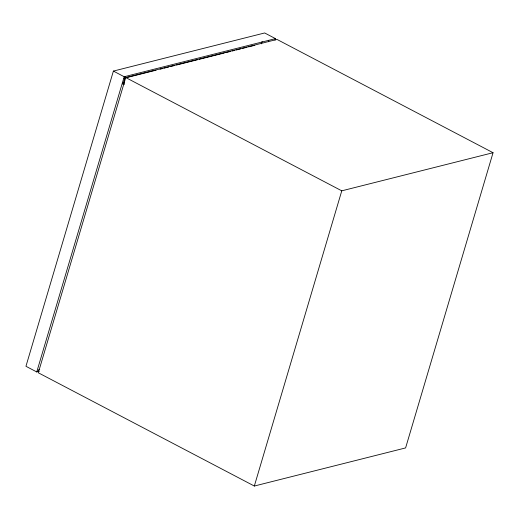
<?xml version="1.0" encoding="UTF-8"?>
<svg xmlns="http://www.w3.org/2000/svg" width="519" height="519" viewBox="0 0 519 519"><rect width="100%" height="100%" fill="white"/><g stroke="black" fill="none" stroke-linecap="round" stroke-linejoin="round"><path stroke-width="0.78" d="M275.012 40.177L275.472 38.627L264.671 32.963L113.395 71.077L25.95 366.291L36.752 371.954L39.256 371.325M36.752 371.954L124.197 76.741L275.472 38.627M37.861 371.675L38.393 369.891L39.723 369.56M125.313 76.462L122.938 84.461L124.275 84.123M125.741 77.552L38.296 372.765L254.329 486.037L405.605 447.923L493.05 152.709L277.016 39.431L125.741 77.552L341.774 190.83L493.05 152.709M261.446 43.836L262.14 41.507M268.368 41.76L268.797 40.307M254.329 486.037L341.774 190.83M123.963 78.285L125.527 77.895M127.097 77.5L156.096 70.195M160.014 69.202L162.363 68.612M163.933 68.216L168.63 67.035M170.2 66.64L174.903 65.452M176.466 65.057L197.629 59.724M199.192 59.335L224.273 53.016M225.843 52.62L230.54 51.433M232.11 51.037L234.458 50.447M236.028 50.051L240.732 48.864M242.295 48.468L246.999 47.287M248.569 46.892L254.835 45.309M123.094 82.703L124.664 82.307M113.395 71.077L124.197 76.741M122.984 83.254L124.333 83.961"/></g></svg>
